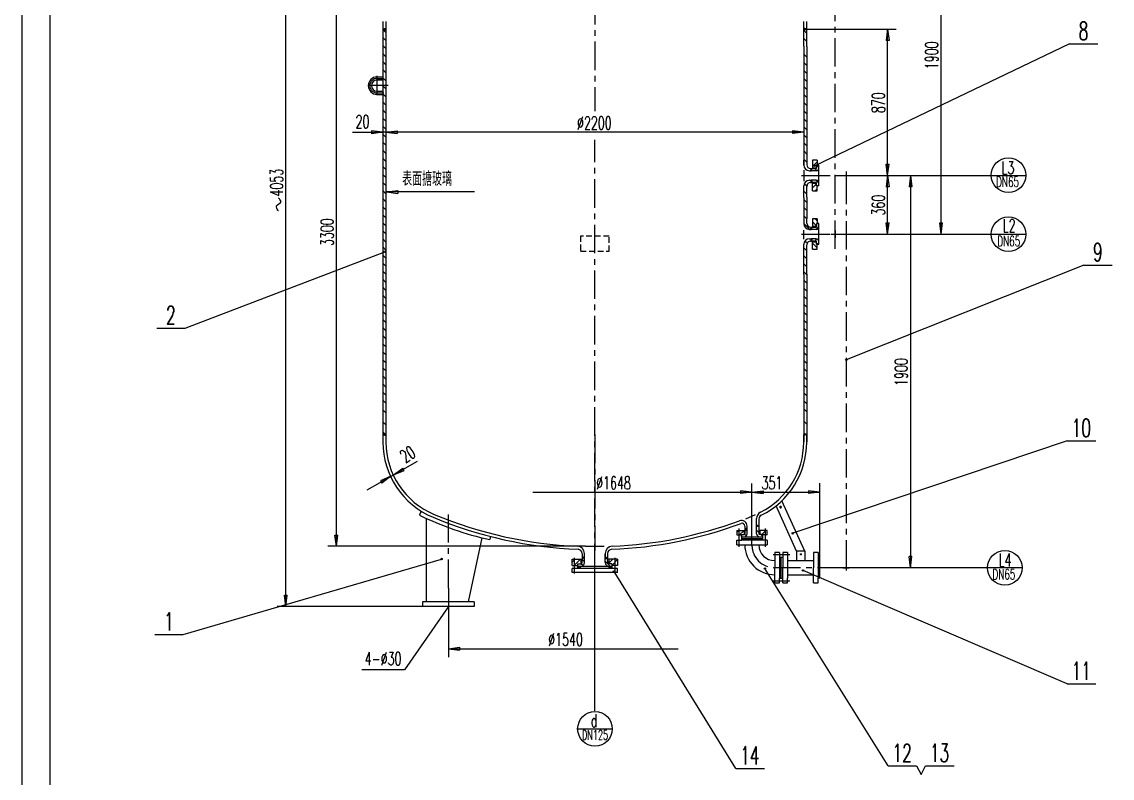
# Model space of a CAD drawing. Extents: x -5 to 589, y -219 to 622.
# Drawn here: x -4.8 to 378, y 161.9 to 427.3 of the extents above; entities that cross this region are included whole.
import ezdxf

# ---------------------------------------------------------------- set-up
doc = ezdxf.new("R2010")
doc.units = 0
doc.header["$LTSCALE"] = 8
doc.header["$MEASUREMENT"] = 0
doc.linetypes.add('CENTER', pattern=[2, 1.25, -0.25, 0.25, -0.25])
doc.linetypes.add('HIDDEN', pattern=[0.375, 0.25, -0.125])
doc.layers.get('0').update_dxf_attribs({"linetype": 'CONTINUOUS'})
for name, color, linetype in [('1', 1, 'CONTINUOUS'), ('2', 7, 'CENTER'), ('3', 7, 'HIDDEN'), ('4', 7, 'CONTINUOUS'), ('5', 7, 'CONTINUOUS')]:
    doc.layers.add(name, color=color, linetype=linetype)
doc.styles.add('HZFS', font='simplex.shx', dxfattribs={"width": 0.75, "bigfont": 'hzfs.shx'})
doc.styles.get("Standard").update_dxf_attribs({"font": 'txt.shx', "width": 0.68, "height": 50})
doc.dimstyles.get("Standard").update_dxf_attribs({"dimtxt": 0.18, "dimasz": 0.18, "dimexe": 0.18, "dimexo": 0.0625, "dimgap": 0.09, "dimtad": 0, "dimtih": 1, "dimtoh": 1, "dimdec": 4, "dimzin": 0, "dimdsep": 46, "dimtxsty": 'Standard', "dimcen": 0.09, "dimadec": 0, "dimazin": 0, "dimtfac": 1, "dimtdec": 4, "dimtofl": 0, "dimtmove": 0, "dimatfit": 3, "dimfxl": 0, "dimtolj": 1, "dimtzin": 0, "dimarcsym": 0})

# ---------------------------------------------------------------- blocks, each defined once
blk = doc.blocks.new('*D0')
at = {"layer": '4'}
for p, q in [((-498.917647, 288.756175), (-500.014854, 289.853383)), ((-498.917647, 284.513535), (-500.014854, 285.610742))]:
    blk.add_line(p, q, dxfattribs=at)
blk = doc.blocks.new('*D1')
at = {"layer": '4'}
blk.add_line((-498.917647, 281.028253), (-500.014854, 282.12546), dxfattribs=at)
blk = doc.blocks.new('*D2')
at = {"layer": '5'}
for p, q in [((-536.506092, 363.976904), (-536.616629, 364.083938)), ((-536.583877, 364.052224), (-536.612535, 364.079973)), ((-536.354615, 363.830229), (-536.506092, 363.976904)), ((-536.124892, 363.597828), (-536.354615, 363.830229)), ((-537.381636, 361.038092), (-537.296205, 361.433591)), ((-537.286483, 360.624329), (-537.381636, 361.038092)), ((-537.296205, 361.433591), (-536.97999, 361.775078)), ((-537.098597, 360.240298), (-537.286483, 360.624329)), ((-536.905826, 359.933993), (-537.098597, 360.240298)), ((-536.97999, 361.775078), (-536.533381, 362.07579)), ((-536.777922, 359.740172), (-536.905826, 359.933993)), ((-536.533381, 362.07579), (-536.094417, 362.361212)), ((-535.892408, 363.302991), (-536.124892, 363.597828)), ((-536.094417, 362.361212), (-535.801138, 362.656828)), ((-535.752659, 362.978423), (-535.892408, 363.302991)), ((-535.801138, 362.656828), (-535.752659, 362.978423)), ((-536.712241, 359.640642), (-536.777922, 359.740172)), ((-536.688043, 359.603974), (-536.712241, 359.640642)), ((-536.684586, 359.598735), (-536.688043, 359.603974))]:
    blk.add_line(p, q, dxfattribs=at)
blk = doc.blocks.new('*D3')
at = {"layer": '5'}
for p, q in [((-498.736235, 366.283159), (-494.767123, 366.779298)), ((-467.778263, 366.283159), (-498.736235, 366.283159)), ((-498.736235, 366.283159), (-494.767123, 365.787021)), ((-494.767123, 366.779298), (-494.767123, 365.787021))]:
    blk.add_line(p, q, dxfattribs=at)
blk = doc.blocks.new('*D4')
at = {"layer": '1'}
for p, q in [((-349.866524, 370.302038), (-349.789512, 370.379051)), ((-349.533415, 369.966359), (-349.863013, 370.295957)), ((-349.797506, 370.182495), (-349.60095, 370.379051)), ((-349.464396, 370.085902), (-349.757545, 370.379051)), ((-349.728487, 370.062952), (-349.412388, 370.379051)), ((-349.659469, 369.943408), (-349.392572, 370.210305)), ((-349.602433, 369.846815), (-349.605432, 369.849815)), ((-349.395378, 370.205445), (-349.568983, 370.379051)), ((-349.326359, 370.324989), (-349.380421, 370.379051))]:
    blk.add_line(p, q, dxfattribs=at)
blk = doc.blocks.new('*D5')
at = {"layer": '1'}
for p, q in [((-349.885327, 373.712384), (-349.901595, 373.728652)), ((-349.850291, 373.712384), (-349.498344, 374.064331)), ((-349.696766, 373.712384), (-349.832576, 373.848195)), ((-349.508204, 373.712384), (-349.763558, 373.967738)), ((-349.736319, 374.014918), (-349.567362, 374.183875)), ((-349.319642, 373.712384), (-349.69454, 374.087282)), ((-349.661729, 373.712384), (-349.429325, 373.944788)), ((-349.519266, 374.10057), (-349.625521, 374.206825)), ((-349.473167, 373.712384), (-349.360307, 373.825245))]:
    blk.add_line(p, q, dxfattribs=at)
blk = doc.blocks.new('*D6')
at = {"layer": '4'}
for p, q in [((-349.151642, 377.128782), (-348.901373, 377.379051)), ((-349.151642, 375.243164), (-347.551642, 376.843164)), ((-349.151642, 367.700691), (-347.7364, 369.115933)), ((-348.254331, 366.712384), (-347.551642, 367.415073))]:
    blk.add_line(p, q, dxfattribs=at)
blk = doc.blocks.new('*D7')
at = {"layer": '4'}
for p, q in [((-346.9364, 374.9897), (-347.659084, 375.712384)), ((-347.6022, 373.769882), (-348.346945, 374.514627)), ((-349.504907, 370.015735), (-349.067266, 369.578094)), ((-346.9364, 369.332846), (-347.982605, 370.379051))]:
    blk.add_line(p, q, dxfattribs=at)
blk = doc.blocks.new('*D8')
at = {"layer": '1'}
for p, q in [((-349.866524, 349.748453), (-349.789512, 349.825466)), ((-349.533415, 349.412774), (-349.863013, 349.742372)), ((-349.797506, 349.62891), (-349.60095, 349.825466)), ((-349.464396, 349.532317), (-349.757545, 349.825466)), ((-349.728487, 349.509367), (-349.412388, 349.825466)), ((-349.659469, 349.389823), (-349.392572, 349.65672)), ((-349.602433, 349.29323), (-349.605432, 349.29623)), ((-349.395378, 349.65186), (-349.568983, 349.825466)), ((-349.326359, 349.771404), (-349.380421, 349.825466))]:
    blk.add_line(p, q, dxfattribs=at)
blk = doc.blocks.new('*D9')
at = {"layer": '1'}
for p, q in [((-349.885327, 353.158799), (-349.901595, 353.175066)), ((-349.850291, 353.158799), (-349.498344, 353.510746)), ((-349.696766, 353.158799), (-349.832576, 353.29461)), ((-349.508204, 353.158799), (-349.763558, 353.414153)), ((-349.736319, 353.461333), (-349.567362, 353.63029)), ((-349.319642, 353.158799), (-349.69454, 353.533697)), ((-349.661729, 353.158799), (-349.429325, 353.391203)), ((-349.519266, 353.546985), (-349.625521, 353.65324)), ((-349.473167, 353.158799), (-349.360307, 353.27166))]:
    blk.add_line(p, q, dxfattribs=at)
blk = doc.blocks.new('*D10')
at = {"layer": '4'}
for p, q in [((-347.551642, 356.119335), (-348.257772, 356.825466)), ((-347.7364, 354.418475), (-349.151642, 355.833717)), ((-347.551642, 346.691245), (-349.151642, 348.291245)), ((-348.904814, 346.158799), (-349.151642, 346.405627))]:
    blk.add_line(p, q, dxfattribs=at)
blk = doc.blocks.new('*D11')
at = {"layer": '4'}
for p, q in [((-349.503648, 353.519933), (-348.798115, 354.225466)), ((-347.979164, 353.158799), (-346.9364, 354.201563)), ((-348.607928, 348.758799), (-347.599663, 349.767064)), ((-347.655643, 347.825466), (-346.9364, 348.544708))]:
    blk.add_line(p, q, dxfattribs=at)
blk = doc.blocks.new('*D12')
at = {"layer": '4'}
for p, q in [((-351.186835, 365.373398), (-351.197919, 365.384482)), ((-351.186835, 362.544971), (-352.25098, 363.609117)), ((-351.186835, 359.716544), (-352.25098, 360.780689)), ((-351.186835, 356.888117), (-352.25098, 357.952262))]:
    blk.add_line(p, q, dxfattribs=at)
blk = doc.blocks.new('*D13')
at = {"layer": '4'}
for p, q in [((-352.25098, 355.197621), (-350.212528, 353.159169)), ((-351.186835, 348.476621), (-351.800361, 349.090147)), ((-351.186835, 345.648194), (-352.25098, 346.712339)), ((-351.186835, 342.819767), (-352.25098, 343.883912)), ((-351.186835, 339.99134), (-352.25098, 341.055485)), ((-351.156724, 337.132802), (-352.25098, 338.227058)), ((-352.25098, 335.374269), (-351.186835, 334.285508))]:
    blk.add_line(p, q, dxfattribs=at)
blk = doc.blocks.new('*D14')
at = {"layer": '4'}
for p, q in [((-352.25098, 332.570204), (-351.186835, 331.506058)), ((-351.186835, 328.677631), (-352.25098, 329.741777)), ((-351.186835, 325.849204), (-352.25098, 326.913349)), ((-351.186835, 323.020777), (-352.25098, 324.084922)), ((-351.186835, 320.19235), (-352.25098, 321.256495)), ((-351.186835, 317.363923), (-352.25098, 318.428068)), ((-351.186835, 314.535495), (-352.25098, 315.599641)), ((-351.186835, 311.707068), (-352.25098, 312.771214)), ((-351.186835, 308.878641), (-352.25098, 309.942787)), ((-351.186835, 306.050214), (-352.25098, 307.11436)), ((-351.186835, 303.221787), (-352.25098, 304.285933)), ((-351.186835, 300.39336), (-352.25098, 301.457505)), ((-351.186835, 297.564933), (-352.25098, 298.629078)), ((-351.186835, 294.736506), (-352.25098, 295.800651)), ((-351.186835, 291.908078), (-352.25098, 292.972224)), ((-352.25098, 290.143797), (-351.186835, 289.079651))]:
    blk.add_line(p, q, dxfattribs=at)
blk = doc.blocks.new('*D15')
at = {"layer": '4'}
for p, q in [((-351.186835, 421.941941), (-352.25098, 423.006086)), ((-351.186835, 419.113513), (-352.25098, 420.177659)), ((-352.218197, 417.316449), (-352.25098, 417.349232))]:
    blk.add_line(p, q, dxfattribs=at)
blk = doc.blocks.new('*D16')
at = {"layer": '1'}
for p, q in [((-352.212047, 423.562067), (-352.088475, 423.685638)), ((-351.780987, 423.183475), (-352.212047, 423.614535)), ((-352.212047, 423.279224), (-351.878624, 423.612646)), ((-351.995557, 423.115202), (-352.212047, 423.331692)), ((-352.210127, 423.04693), (-352.212047, 423.048849)), ((-352.138804, 423.069624), (-351.668773, 423.539655)), ((-351.566416, 423.251747), (-351.953285, 423.638615)), ((-351.723968, 423.201617), (-351.458922, 423.466663)), ((-351.351846, 423.320019), (-351.519592, 423.487766)), ((-351.309132, 423.33361), (-351.249071, 423.393671))]:
    blk.add_line(p, q, dxfattribs=at)
blk = doc.blocks.new('*D17')
at = {"layer": '1'}
for p, q in [((-499.859495, 423.33361), (-499.919556, 423.393671)), ((-499.816781, 423.320019), (-499.649035, 423.487766)), ((-499.444659, 423.201617), (-499.709705, 423.466663)), ((-499.602211, 423.251747), (-499.215343, 423.638615)), ((-499.029823, 423.069624), (-499.499854, 423.539655)), ((-499.387641, 423.183475), (-498.956581, 423.614535)), ((-498.956581, 423.279224), (-499.290003, 423.612646)), ((-499.17307, 423.115202), (-498.956581, 423.331692)), ((-498.956581, 423.562067), (-499.080152, 423.685638)), ((-498.9585, 423.04693), (-498.956581, 423.048849))]:
    blk.add_line(p, q, dxfattribs=at)
blk = doc.blocks.new('*D18')
at = {"layer": '1'}
for p, q in [((-352.250981, 280.962229), (-351.818204, 281.395006)), ((-352.109454, 280.873171), (-352.250981, 281.014698)), ((-352.25098, 281.527915), (-352.232835, 281.54606)), ((-352.25098, 281.245073), (-352.02552, 281.470533)), ((-351.894273, 280.940833), (-352.25098, 281.297541)), ((-351.679092, 281.008495), (-352.207386, 281.536789)), ((-352.033227, 280.89714), (-351.610888, 281.319479)), ((-351.463912, 281.076157), (-351.762449, 281.374694)), ((-351.620654, 281.026871), (-351.403572, 281.243952)), ((-351.248731, 281.143819), (-351.317511, 281.212599)), ((-351.208081, 281.156601), (-351.196257, 281.168425))]:
    blk.add_line(p, q, dxfattribs=at)
blk = doc.blocks.new('*D19')
at = {"layer": '1'}
blk.add_line((-500.014854, 423.335495), (-500.014854, 281.146395), dxfattribs=at)
at = {"layer": '4'}
blk.add_line((-351.186835, 284.819302), (-352.25098, 285.883448), dxfattribs=at)
blk = doc.blocks.new('*D20')
at = {"layer": '1'}
for p, q in [((-499.960547, 281.136817), (-499.972371, 281.148641)), ((-499.919897, 281.124035), (-499.851116, 281.192815)), ((-499.547973, 281.007086), (-499.765055, 281.224168)), ((-499.704716, 281.056373), (-499.406179, 281.35491)), ((-499.1354, 280.877356), (-499.557739, 281.299695)), ((-499.489535, 280.988711), (-498.961241, 281.517005)), ((-498.917646, 280.942445), (-499.350424, 281.375222)), ((-499.274354, 280.921049), (-498.917647, 281.277756)), ((-498.917647, 281.225288), (-499.143108, 281.450749)), ((-499.059173, 280.853387), (-498.917646, 280.994914)), ((-498.917647, 281.508131), (-498.935792, 281.526276))]:
    blk.add_line(p, q, dxfattribs=at)
blk = doc.blocks.new('*D47')
at = {"layer": '1'}
for p, q in [((-429.859213, 237.914691), (-429.902697, 237.871207)), ((-429.840525, 237.925481), (-429.627181, 237.712138)), ((-429.413071, 238.172271), (-429.783154, 237.802188)), ((-429.720981, 237.994499), (-429.251947, 237.525465)), ((-429.25098, 238.1458), (-429.66361, 237.73317)), ((-429.601438, 238.063518), (-429.251947, 237.714027)), ((-429.25098, 237.957238), (-429.544067, 237.664151)), ((-429.481894, 238.132536), (-429.25098, 237.901622)), ((-429.251947, 237.76771), (-429.424524, 237.595133)), ((-429.362351, 238.201554), (-429.25098, 238.090184)), ((-429.251947, 237.579148), (-429.30498, 237.526115))]:
    blk.add_line(p, q, dxfattribs=at)
blk = doc.blocks.new('*D48')
at = {"layer": '1'}
for p, q in [((-421.590111, 238.075635), (-421.918614, 237.747133)), ((-421.470568, 238.006617), (-421.918614, 237.558571)), ((-421.918614, 237.734604), (-421.767025, 237.583015)), ((-421.918614, 237.546042), (-421.886569, 237.513997)), ((-421.829198, 238.213672), (-421.917647, 238.125223)), ((-421.709654, 238.144654), (-421.917647, 237.936661)), ((-421.917647, 238.110761), (-421.527938, 237.721052)), ((-421.917647, 237.922199), (-421.647482, 237.652034)), ((-421.835819, 238.217495), (-421.408395, 237.790071)), ((-421.351024, 237.937598), (-421.621708, 237.666914)), ((-421.389677, 237.959914), (-421.288852, 237.859089))]:
    blk.add_line(p, q, dxfattribs=at)
blk = doc.blocks.new('*D49')
at = {"layer": '4'}
for p, q in [((-433.584314, 236.360337), (-432.512273, 237.432378)), ((-432.893322, 235.165711), (-430.626655, 237.432378)), ((-420.717647, 236.027678), (-419.312947, 237.432378)), ((-419.651947, 235.20776), (-417.584314, 237.275393)), ((-417.808377, 235.165711), (-417.584314, 235.389775))]:
    blk.add_line(p, q, dxfattribs=at)
blk = doc.blocks.new('*D50')
at = {"layer": '4'}
for p, q in [((-421.110978, 237.777783), (-421.213591, 237.880396)), ((-431.412918, 234.880396), (-431.518614, 234.986092)), ((-429.790254, 235.14335), (-430.460633, 235.813729)), ((-429.251947, 236.490661), (-430.09279, 237.331505)), ((-420.099209, 234.880396), (-421.918614, 236.6998))]:
    blk.add_line(p, q, dxfattribs=at)
blk = doc.blocks.new('*D51')
at = {"layer": '4'}
for p, q in [((-431.518614, 234.654801), (-431.293019, 234.880396)), ((-430.990041, 234.080396), (-431.518614, 234.608968)), ((-431.338772, 234.080396), (-430.617417, 234.80175)), ((-430.617417, 234.462019), (-431.035794, 234.880396)), ((-420.55121, 234.308497), (-419.97931, 234.880396)), ((-420.43058, 234.080396), (-420.55121, 234.201026)), ((-419.676333, 234.080396), (-420.476333, 234.880396)), ((-420.025063, 234.080396), (-419.651947, 234.453512)), ((-419.651947, 234.810257), (-419.722086, 234.880396))]:
    blk.add_line(p, q, dxfattribs=at)
blk = doc.blocks.new('*D52')
at = {"layer": '1'}
for p, q in [((-372.646549, 247.963621), (-372.64355, 247.966621)), ((-372.549956, 248.020657), (-372.283059, 247.75376)), ((-372.527006, 247.894603), (-372.197408, 248.224201)), ((-372.430413, 248.089675), (-372.114314, 247.773576)), ((-372.407462, 247.825584), (-372.114314, 248.118733)), ((-372.310869, 248.158694), (-372.114314, 247.962138)), ((-372.287919, 247.756566), (-372.114314, 247.930171)), ((-372.191326, 248.227712), (-372.114314, 248.1507)), ((-372.168376, 247.687547), (-372.114314, 247.741609))]:
    blk.add_line(p, q, dxfattribs=at)
blk = doc.blocks.new('*D53')
at = {"layer": '4'}
for p, q in [((-374.105176, 245.297588), (-374.114314, 245.306726)), ((-372.46179, 245.53982), (-373.18098, 246.259011)), ((-372.114314, 247.077962), (-372.914468, 247.878116)), ((-367.978747, 246.713632), (-368.78098, 247.515865)), ((-366.78098, 245.515865), (-367.362703, 246.097588))]:
    blk.add_line(p, q, dxfattribs=at)
blk = doc.blocks.new('*D54')
at = {"layer": '4'}
for p, q in [((-375.78098, 246.75748), (-375.02563, 247.51283)), ((-374.740011, 245.91283), (-373.18098, 247.471862)), ((-367.714314, 247.281674), (-367.483157, 247.51283)), ((-367.012781, 246.097588), (-365.597539, 247.51283)), ((-365.311921, 245.91283), (-365.114314, 246.110438))]:
    blk.add_line(p, q, dxfattribs=at)
blk = doc.blocks.new('*D55')
at = {"layer": '1'}
for p, q in [((-368.78098, 249.44657), (-368.764713, 249.462837)), ((-368.78098, 249.411533), (-368.429033, 249.059586)), ((-368.78098, 249.258008), (-368.645169, 249.393819)), ((-368.78098, 249.069446), (-368.525626, 249.3248)), ((-368.78098, 248.880884), (-368.406083, 249.255782)), ((-368.78098, 249.222971), (-368.548576, 248.990567)), ((-368.78098, 249.03441), (-368.66812, 248.921549)), ((-368.478447, 249.297561), (-368.30949, 249.128604)), ((-368.392795, 249.080508), (-368.286539, 249.186764))]:
    blk.add_line(p, q, dxfattribs=at)
blk = doc.blocks.new('*D56')
at = {"layer": '5'}
for p, q in [((-447.382331, 260.922668), (-370.447647, 260.922668)), ((-370.447647, 260.922668), (-374.416759, 261.418807)), ((-374.416759, 261.418807), (-374.416759, 260.426529)), ((-370.447647, 260.922668), (-374.416759, 260.426529)), ((-370.447647, 252.332169), (-370.447647, 263.922668))]:
    blk.add_line(p, q, dxfattribs=at)
blk = doc.blocks.new('*D57')
at = {"layer": '5'}
for p, q in [((-477.022016, 227.268095), (-477.022016, 202.982592)), ((-477.022016, 205.982592), (-473.052905, 206.478731)), ((-477.022016, 205.982592), (-396.333053, 205.982592)), ((-477.022016, 205.982592), (-473.052905, 205.486453)), ((-473.052905, 206.478731), (-473.052905, 205.486453))]:
    blk.add_line(p, q, dxfattribs=at)
blk = doc.blocks.new('*D62')
at = {"layer": '1'}
for p, q in [((-436.665603, -42.426278), (-437.350396, -42.320918)), ((-435.897103, -42.788406), (-436.665603, -42.426278)), ((-435.176035, -43.379715), (-435.897103, -42.788406)), ((-434.524309, -44.182237), (-435.176035, -43.379715)), ((-433.961727, -45.17159), (-434.524309, -44.182237)), ((-433.505384, -46.317711), (-433.961727, -45.17159)), ((-433.169144, -47.585776), (-433.505384, -46.317711)), ((-432.963225, -48.937257), (-433.169144, -47.585776)), ((-432.893883, -50.331088), (-432.963225, -48.937257)), ((-433.505384, -54.344465), (-433.169144, -53.0764)), ((-433.169144, -53.0764), (-432.963225, -51.724919)), ((-432.963225, -51.724919), (-432.893883, -50.331088)), ((-435.897103, -57.87377), (-435.176035, -57.282461)), ((-435.176035, -57.282461), (-434.524309, -56.479939)), ((-434.524309, -56.479939), (-433.961727, -55.490586)), ((-433.961727, -55.490586), (-433.505384, -54.344465)), ((-438.250769, -58.235898), (-437.458186, -58.357843)), ((-437.458186, -58.357843), (-436.665603, -58.235898)), ((-436.665603, -58.235898), (-435.897103, -57.87377))]:
    blk.add_line(p, q, dxfattribs=at)
blk = doc.blocks.new('*D63')
at = {"layer": '5'}
for p, q in [((-430.25098, 492.311534), (-519.325222, 492.311534)), ((-516.325222, 492.311534), (-516.821361, 488.342423)), ((-516.325222, 241.911784), (-516.325222, 492.311534)), ((-516.325222, 492.311534), (-515.829083, 488.342423)), ((-515.829083, 488.342423), (-516.821361, 488.342423)), ((-516.325222, 468.633692), (-516.821361, 472.602803)), ((-516.821361, 472.602803), (-515.829083, 472.602803)), ((-516.325222, 468.633692), (-515.829083, 472.602803)), ((-452.25098, 468.633692), (-519.325222, 468.633692)), ((-452.25098, 467.633692), (-519.325222, 467.633692)), ((-516.575222, 468.066705), (-516.825222, 467.633692)), ((-516.825222, 467.633692), (-516.575222, 467.200679)), ((-516.075222, 468.066705), (-516.575222, 468.066705)), ((-516.575222, 467.200679), (-516.075222, 467.200679)), ((-515.825222, 467.633692), (-516.075222, 468.066705)), ((-516.075222, 467.200679), (-515.825222, 467.633692)), ((-425.584314, 462.712384), (-519.325222, 462.712384)), ((-516.325222, 462.712384), (-516.821361, 458.743272)), ((-516.325222, 462.712384), (-515.829083, 458.743272)), ((-515.829083, 458.743272), (-516.821361, 458.743272)), ((-516.325222, 241.911784), (-516.821361, 245.880895)), ((-516.821361, 245.880895), (-515.829083, 245.880895)), ((-516.325222, 241.911784), (-515.829083, 245.880895)), ((-428.908263, 241.911784), (-519.325222, 241.911784))]:
    blk.add_line(p, q, dxfattribs=at)
blk = doc.blocks.new('*D64')
at = {"layer": '5'}
for p, q in [((-439.772188, 497.10862), (-537.070669, 497.10862)), ((-534.070669, 497.10862), (-534.566808, 493.139508)), ((-534.070669, 220.806861), (-534.070669, 497.10862)), ((-534.070669, 497.10862), (-533.57453, 493.139508)), ((-534.566808, 493.139508), (-533.57453, 493.139508)), ((-534.070669, 220.806861), (-534.566808, 224.775973)), ((-534.566808, 224.775973), (-533.57453, 224.775973)), ((-534.070669, 220.806861), (-533.57453, 224.775973)), ((-486.066746, 220.806861), (-537.070669, 220.806861))]:
    blk.add_line(p, q, dxfattribs=at)
at = {"layer": '5', "width": 0.63}
blk.add_text('4053', height=4.5, rotation=90, dxfattribs=at).set_placement((-535.070669, 364.691837))
blk = doc.blocks.new('*D65')
at = {"layer": '5'}
for p, q in [((-510.654622, 387.226744), (-500.049262, 387.226744)), ((-500.049262, 387.226744), (-504.018374, 387.722883)), ((-504.018374, 387.722883), (-504.018374, 386.730605)), ((-500.049262, 387.226744), (-504.018374, 386.730605))]:
    blk.add_line(p, q, dxfattribs=at)
blk = doc.blocks.new('*D66')
at = {"layer": '5'}
for p, q in [((-351.13137, 423.375247), (-319.785889, 423.375247)), ((-322.785889, 423.375247), (-323.282028, 419.406135)), ((-322.785889, 351.492132), (-322.785889, 423.375247)), ((-322.785889, 423.375247), (-322.28975, 419.406135)), ((-322.28975, 419.406135), (-323.282028, 419.406135)), ((-322.785889, 372.045717), (-323.282028, 376.014829)), ((-323.282028, 376.014829), (-322.28975, 376.014829)), ((-322.785889, 372.045717), (-322.28975, 376.014829)), ((-337.371131, 372.045717), (-274.293264, 372.045717)), ((-322.785889, 372.045717), (-323.282028, 368.076606)), ((-322.785889, 372.045717), (-322.28975, 368.076606)), ((-322.28975, 368.076606), (-323.282028, 368.076606)), ((-322.785889, 351.492132), (-323.282028, 355.461244)), ((-323.282028, 355.461244), (-322.28975, 355.461244)), ((-322.785889, 351.492132), (-322.28975, 355.461244)), ((-342.653501, 351.492132), (-286.460367, 351.492132))]:
    blk.add_line(p, q, dxfattribs=at)
blk = doc.blocks.new('*D67')
at = {"layer": '5'}
for p, q in [((-314.788072, 372.045717), (-315.284211, 368.076606)), ((-314.788072, 372.045717), (-314.788072, 234.375055)), ((-314.788072, 372.045717), (-314.291933, 368.076606)), ((-314.291933, 368.076606), (-315.284211, 368.076606)), ((-314.788072, 234.375055), (-315.284211, 238.344167)), ((-314.291933, 238.344167), (-315.284211, 238.344167)), ((-314.788072, 234.375055), (-314.291933, 238.344167))]:
    blk.add_line(p, q, dxfattribs=at)
blk = doc.blocks.new('*D68')
at = {"layer": '5'}
for p, q in [((-303.968661, 469.638917), (-304.4648, 465.669806)), ((-303.968661, 351.492132), (-303.968661, 469.638917)), ((-303.968661, 469.638917), (-303.472522, 465.669806)), ((-304.4648, 465.669806), (-303.472522, 465.669806)), ((-303.968661, 351.492132), (-304.4648, 355.461244)), ((-304.4648, 355.461244), (-303.472522, 355.461244)), ((-303.968661, 351.492132), (-303.472522, 355.461244))]:
    blk.add_line(p, q, dxfattribs=at)
blk = doc.blocks.new('*D69')
at = {"layer": '5'}
for p, q in [((-496.229629, 267.005946), (-487.86184, 271.75235)), ((-496.229629, 267.005946), (-493.022023, 269.395771)), ((-496.229629, 267.005946), (-492.532454, 268.532674)), ((-492.532454, 268.532674), (-493.022023, 269.395771))]:
    blk.add_line(p, q, dxfattribs=at)
blk = doc.blocks.new('*D70')
at = {"layer": '5'}
for p, q in [((-370.447647, 260.922668), (-366.478536, 261.418807)), ((-370.447647, 260.922668), (-346.59616, 260.922668)), ((-370.447647, 260.922668), (-366.478536, 260.426529)), ((-366.478536, 261.418807), (-366.478536, 260.426529)), ((-346.59616, 260.922668), (-350.565271, 261.418807)), ((-350.565271, 261.418807), (-350.565271, 260.426529)), ((-346.59616, 260.922668), (-350.565271, 260.426529))]:
    blk.add_line(p, q, dxfattribs=at)
blk = doc.blocks.new('*D71')
at = {"layer": '5'}
for p, q in [((-505.522503, 261.729981), (-496.368727, 266.922215)), ((-497.154714, 266.476385), (-500.851889, 264.949658)), ((-500.851889, 264.949658), (-500.36232, 264.08656)), ((-497.154714, 266.476385), (-500.36232, 264.08656))]:
    blk.add_line(p, q, dxfattribs=at)
blk = doc.blocks.new('*D72')
at = {"layer": '5'}
for p, q in [((-352.25098, 387.234602), (-500.014854, 387.234602)), ((-498.917647, 387.234602), (-494.948536, 387.73074)), ((-498.917647, 387.234602), (-494.948536, 386.738463)), ((-494.948536, 387.73074), (-494.948536, 386.738463)), ((-352.25098, 387.234602), (-356.220092, 387.73074)), ((-356.220092, 387.73074), (-356.220092, 386.738463)), ((-352.25098, 387.234602), (-356.220092, 386.738463))]:
    blk.add_line(p, q, dxfattribs=at)

msp = doc.modelspace()

# ---------------------------------------------------------------- linework, layer by layer
msp.add_line((-4.82241, 622.17277), (-4.82241, -218.82723))
at = {"layer": '1'}
for p, q in [((5.17759, -208.82723), (5.17759, 597.17277)), ((121.96339, 427.38707), (121.96339, 424.72041)), ((121.97517, 424.7166), (123.03005, 425.08352)), ((123.03005, 427.38707), (123.03005, 424.72041)), ((269.69672, 424.72041), (269.69672, 427.38707)), ((270.7516, 424.7166), (269.69672, 425.08352)), ((270.76339, 424.72041), (270.76339, 427.38707)), ((121.91044, 424.7166), (122.97711, 424.7166)), ((121.94938, 424.7166), (123.01604, 424.7166)), ((121.95735, 424.7166), (123.03005, 424.37529)), ((123.03005, 424.67685), (123.03005, 282.48775)), ((269.69672, 418.74461), (269.69672, 424.72041)), ((270.76943, 424.7166), (269.69672, 424.37529)), ((270.7774, 424.7166), (269.71073, 424.7166)), ((270.81633, 424.7166), (269.74966, 424.7166)), ((270.76086, 418.61128), (270.76086, 424.72041)), ((269.69672, 418.74461), (269.69672, 377.05374)), ((270.76086, 418.61128), (270.76086, 377.18707)), ((119.90259, 407.99764), (121.93285, 407.99764)), ((119.90259, 406.93098), (121.93285, 406.93098)), ((119.90259, 402.93098), (121.93285, 402.93098)), ((119.90259, 401.86431), (121.93285, 401.86431)), ((269.69672, 377.05374), (269.69672, 378.72041)), ((269.70914, 375.2513), (269.70914, 371.45761)), ((272.03671, 375.05374), (272.34463, 375.58707)), ((272.0942, 375.85374), (272.34463, 375.85374)), ((272.34463, 375.85374), (274.04603, 375.85678)), ((272.65255, 375.05374), (272.34463, 375.58707)), ((272.34534, 375.5645), (272.34534, 375.8776)), ((274.39606, 378.72041), (272.79606, 378.72041)), ((272.79606, 378.72041), (272.79606, 375.85454)), ((272.79606, 376.12041), (274.2113, 376.12041)), ((275.0113, 377.05374), (274.2113, 377.05374)), ((274.2113, 377.05374), (274.2113, 376.05374)), ((274.39606, 378.72041), (274.39606, 377.05374)), ((275.0113, 369.72041), (275.0113, 377.05374)), ((271.69672, 375.05374), (272.34463, 375.05374)), ((271.69672, 371.72041), (272.34463, 371.72041)), ((272.03671, 371.72041), (272.34463, 371.18707)), ((274.0113, 375.05374), (272.34463, 375.05374)), ((272.65255, 371.72041), (272.34463, 371.18707)), ((274.0113, 371.72041), (272.34463, 371.72041)), ((282.98925, 373.37217), (286.04179, 373.37217)), ((284.57657, 374.83739), (284.57657, 372.02906)), ((269.69672, 365.62335), (269.69672, 369.72041)), ((270.76086, 365.75669), (270.76086, 369.58707)), ((272.0942, 370.92041), (272.34463, 370.92041)), ((274.04603, 370.91737), (272.34463, 370.92041)), ((272.34534, 371.16756), (272.34534, 370.89654)), ((272.79606, 368.05374), (272.79606, 370.9196)), ((272.79606, 370.65374), (274.2113, 370.65374)), ((272.79606, 368.05374), (274.39606, 368.05374)), ((274.2113, 369.72041), (274.2113, 370.72041)), ((275.0113, 369.72041), (274.2113, 369.72041)), ((274.39606, 368.05374), (274.39606, 369.72041)), ((269.69672, 365.62335), (269.69672, 358.29002)), ((270.76086, 365.75669), (270.76086, 358.30326)), ((269.69672, 358.29002), (269.69672, 356.50015)), ((270.76086, 356.63349), (270.76086, 358.30326)), ((274.39606, 358.16682), (272.79606, 358.16682)), ((272.79606, 358.16682), (272.79606, 355.30096)), ((275.0113, 356.50015), (274.2113, 356.50015)), ((274.2113, 356.50015), (274.2113, 355.50015)), ((274.39606, 358.16682), (274.39606, 356.50015)), ((275.0113, 349.16682), (275.0113, 356.50015)), ((269.75025, 351.0318), (269.75025, 354.22325)), ((271.69672, 354.50015), (272.34463, 354.50015)), ((272.03671, 354.50015), (272.34463, 355.03349)), ((272.0942, 355.30015), (272.34463, 355.30015)), ((272.34463, 355.30015), (274.04603, 355.30319)), ((272.65255, 354.50015), (272.34463, 355.03349)), ((274.0113, 354.50015), (272.34463, 354.50015)), ((272.37873, 355.02433), (272.37873, 355.33087)), ((272.79606, 355.56682), (274.2113, 355.56682)), ((279.28315, 352.84404), (282.16919, 352.84404)), ((280.71384, 354.10206), (280.71384, 351.46269)), ((269.69672, 338.62258), (269.69672, 349.16682)), ((270.76086, 338.75592), (270.76086, 349.03349)), ((271.69672, 351.16682), (272.34463, 351.16682)), ((272.03671, 351.16682), (272.34463, 350.63349)), ((272.0942, 350.36682), (272.34463, 350.36682)), ((272.65255, 351.16682), (272.34463, 350.63349)), ((274.0113, 351.16682), (272.34463, 351.16682)), ((274.04603, 350.36378), (272.34463, 350.36682)), ((272.79606, 347.50015), (272.79606, 350.36601)), ((272.79606, 350.10015), (274.2113, 350.10015)), ((274.2113, 349.16682), (274.2113, 350.16682)), ((275.0113, 349.16682), (274.2113, 349.16682)), ((274.39606, 347.50015), (274.39606, 349.16682)), ((272.79606, 347.50015), (274.39606, 347.50015)), ((269.69672, 338.62258), (269.69672, 331.28925)), ((270.76086, 338.75592), (270.76086, 331.15592)), ((269.69672, 331.28925), (269.69672, 279.96161)), ((270.76086, 331.15592), (270.76086, 279.96161)), ((121.93285, 282.48564), (123.03005, 282.48564)), ((121.96339, 282.48564), (123.03005, 282.87424)), ((121.96339, 282.48775), (121.96339, 279.82108)), ((121.96339, 282.48564), (123.03005, 282.15024)), ((123.03005, 282.48775), (123.03005, 279.82108)), ((270.76339, 282.50543), (269.69672, 282.89403)), ((270.79393, 282.50543), (269.69672, 282.50543)), ((270.76339, 282.50543), (269.69672, 282.17002)), ((269.69672, 279.82108), (269.69672, 282.48775)), ((269.69672, 279.96161), (269.69672, 282.48775)), ((270.76339, 279.82108), (270.76339, 282.48775)), ((270.76339, 279.96161), (270.76339, 282.48775)), ((267.14923, 241.56721), (259.97655, 257.46193)), ((261.01822, 257.05723), (262.05922, 257.05723)), ((261.5289, 257.45006), (261.5289, 256.58584)), ((270.0382, 241.56721), (262.04632, 259.27728)), ((135.32052, 255.45912), (134.78483, 254.20498)), ((137.27773, 223.81488), (137.27773, 253.02195)), ((249.37689, 252.92811), (252.81849, 254.40308)), ((253.16672, 247.63894), (253.16672, 253.01513)), ((253.96042, 252.83547), (253.96976, 247.60414)), ((246.16672, 248.85418), (246.16672, 247.25418)), ((246.16672, 248.85418), (249.03258, 248.85418)), ((248.76672, 248.85418), (248.76672, 247.43894)), ((249.0349, 250.15558), (249.03035, 247.60418)), ((249.32213, 249.29967), (249.03338, 249.29967)), ((249.03339, 250.35132), (249.03339, 249.30561)), ((249.83339, 249.61353), (249.30005, 249.30561)), ((249.83339, 248.99769), (249.30005, 249.30561)), ((249.83339, 247.63894), (249.83339, 250.34845)), ((253.16672, 250.81358), (253.70005, 250.50566)), ((253.16672, 250.19774), (253.70005, 250.50566)), ((253.71588, 250.48037), (253.96672, 250.48037)), ((256.83339, 248.85418), (253.96753, 248.85418)), ((254.23339, 248.85418), (254.23339, 247.43894)), ((256.83339, 247.25418), (256.83339, 248.85418)), ((152.03656, 223.81488), (156.84218, 246.23264)), ((159.7321, 246.81987), (159.44668, 245.63555)), ((246.16672, 247.25418), (247.83339, 247.25418)), ((246.16672, 243.75703), (246.16672, 245.35703)), ((246.16672, 245.35703), (247.83339, 245.35703)), ((247.83339, 247.43894), (248.83339, 247.43894)), ((247.83339, 247.43894), (247.83339, 245.35703)), ((247.83339, 246.63894), (255.16672, 246.63894)), ((247.83339, 245.97228), (255.16672, 245.97228)), ((256.83339, 245.35703), (247.83339, 245.35703)), ((255.16672, 247.43894), (254.16672, 247.43894)), ((255.16672, 247.43894), (255.16672, 245.35703)), ((256.83339, 247.25418), (255.16672, 247.25418)), ((256.83339, 245.35703), (256.83339, 243.75703)), ((193.03944, 243.25314), (199.6082, 243.25314)), ((246.16672, 243.75703), (253.96753, 243.75703)), ((253.96753, 243.75703), (256.83339, 243.75703)), ((267.14923, 241.56721), (267.14923, 238.23388)), ((270.0382, 241.56721), (267.14923, 241.56721)), ((270.0382, 241.56721), (270.0382, 238.23388)), ((188.36339, 236.50707), (188.36339, 238.77373)), ((188.36339, 238.77373), (191.86242, 238.77373)), ((191.49672, 238.77373), (191.49672, 237.15508)), ((191.89575, 239.22175), (191.75837, 237.37544)), ((191.89672, 240.70708), (191.89672, 239.22175)), ((192.02909, 239.22175), (192.69672, 239.60721)), ((192.69575, 238.83685), (192.02909, 239.22175)), ((192.69575, 237.55508), (192.69575, 240.61553)), ((192.69672, 239.89484), (192.69672, 240.78194)), ((200.02909, 237.55508), (200.02909, 240.61544)), ((200.02909, 238.83685), (200.69575, 239.22175)), ((200.03005, 240.78194), (200.03005, 239.22175)), ((200.69575, 239.22175), (200.03005, 239.60609)), ((200.96647, 237.37544), (200.82909, 239.22175)), ((200.83005, 240.70708), (200.83005, 239.22175)), ((204.36339, 238.77373), (200.86242, 238.77373)), ((201.23005, 238.77373), (201.23005, 237.15508)), ((204.36339, 238.77373), (204.36339, 236.50707)), ((261.15461, 241.09041), (259.55461, 241.09041)), ((259.55461, 241.09041), (259.55461, 235.75703)), ((261.15461, 241.09041), (261.15461, 232.09041)), ((261.15461, 239.42374), (262.40113, 239.42374)), ((261.76986, 232.09041), (261.76986, 239.42374)), ((264.00113, 241.10438), (262.40113, 241.10438)), ((262.40113, 241.10438), (262.40113, 235.77101)), ((264.00113, 241.10438), (264.00113, 232.10438)), ((264.00113, 238.23388), (273.1363, 238.23388)), ((268.34904, 240.45958), (269.03649, 240.45958)), ((268.68295, 240.7542), (268.68295, 240.14532)), ((274.7363, 241.09041), (273.1363, 241.09041)), ((273.1363, 241.09041), (273.1363, 235.75703)), ((274.7363, 241.09041), (274.7363, 232.09041)), ((275.35154, 239.42374), (274.7363, 239.42374)), ((275.35154, 232.09041), (275.35154, 239.42374)), ((188.36339, 236.50707), (190.42909, 236.50707)), ((204.36339, 235.42175), (188.36339, 235.42175)), ((188.36339, 234.08842), (188.36339, 235.42175)), ((204.36339, 234.08842), (188.36339, 234.08842)), ((190.42909, 237.15508), (191.49575, 237.15508)), ((190.42909, 235.42175), (190.42909, 237.15508)), ((202.29575, 236.22175), (190.42909, 236.22175)), ((191.33028, 235.42175), (191.33028, 236.22175)), ((202.29575, 237.15508), (201.22909, 237.15508)), ((201.39649, 235.42175), (201.39649, 236.22175)), ((202.29575, 237.15508), (202.29575, 235.42175)), ((204.36339, 236.50707), (202.29575, 236.50707)), ((204.36339, 234.08842), (204.36339, 235.42175)), ((259.55461, 230.42374), (259.55461, 235.75703)), ((262.40113, 230.43771), (262.40113, 235.77101)), ((273.1363, 230.42374), (273.1363, 235.75703)), ((283.44678, 235.75703), (285.70706, 235.75703)), ((284.54665, 236.85195), (284.54665, 234.7375)), ((259.55461, 230.42374), (261.15461, 230.42374)), ((261.15461, 230.42374), (261.15461, 232.09041)), ((261.15461, 232.09041), (262.40113, 232.09041)), ((262.40113, 230.43771), (264.00113, 230.43771)), ((264.00113, 233.2806), (273.1363, 233.2806)), ((264.00113, 230.43771), (264.00113, 232.10438)), ((273.1363, 230.42374), (274.7363, 230.42374)), ((274.7363, 230.42374), (274.7363, 232.09041)), ((275.35154, 232.09041), (274.7363, 232.09041)), ((135.88095, 223.81488), (135.88095, 222.14822)), ((153.97041, 223.81488), (135.88095, 223.81488)), ((153.97041, 222.14822), (135.88095, 222.14822)), ((153.97041, 223.81488), (153.97041, 222.14822))]:
    msp.add_line(p, q, dxfattribs=at)
for centre, radius, start, end in [((119.90259, 404.93098), 3.06667, 90, 270), ((119.90259, 404.93098), 2, 90, 270), ((271.69672, 377.05374), 2, 180, 270), ((272.0942, 377.18707), 1.33333, 180, 270), ((274.0113, 376.05374), 1, 270, 0), ((274.0113, 376.05374), 0.2, 280, 0), ((271.69672, 369.72041), 2, 90, 180), ((274.0113, 370.72041), 1, 0, 90), ((272.0942, 369.58707), 1.33333, 90, 180), ((274.0113, 370.72041), 0.2, 0, 80), ((271.69672, 356.50015), 2, 180, 270), ((272.0942, 356.63349), 1.33333, 180, 270), ((274.0113, 355.50015), 1, 270, 0), ((274.0113, 355.50015), 0.2, 280, 0), ((271.69672, 349.16682), 2, 90, 180), ((272.0942, 349.03349), 1.33333, 90, 180), ((274.0113, 350.16682), 1, 0, 90), ((274.0113, 350.16682), 0.2, 0, 80), ((150.53005, 279.82108), 28.56667, 180, 247.380135), ((150.53005, 279.82108), 27.5, 180, 247.380135), ((242.19672, 279.82108), 27.5, 296.679544, 0), ((242.19672, 279.82108), 28.56667, 296.176821, 0), ((182.21615, 350.93523), 107.73333, 243.879148, 257.798507), ((196.36339, 389.82108), 147.73333, 247.380135, 267.708582), ((196.36339, 389.82108), 146.66666, 247.380135, 267.630672), ((255.66672, 253.01513), 2.5, 116.679544, 180), ((255.46041, 252.83815), 1.5, 116.176821, 180.102322), ((196.36339, 389.82108), 147.73333, 272.291418, 290.328386), ((196.36339, 389.82108), 146.66666, 272.369328, 290.255723), ((247.83339, 250.34845), 2, 0, 110.255723), ((248.03339, 250.35132), 1, 0, 110.328386), ((248.83339, 247.63894), 1, 270, 0), ((248.83339, 247.63894), 0.2, 270, 350), ((254.16672, 247.63894), 1, 180, 270), ((254.16672, 247.63894), 0.2, 190, 270), ((190.19672, 240.78194), 2.5, 0, 87.630672), ((190.39672, 240.70708), 1.5, 0, 87.708582), ((202.53005, 240.78194), 2.5, 92.369328, 180), ((202.33005, 240.70708), 1.5, 92.291418, 180), ((259.50005, 243.75703), 10.47658, 180, 270.503761), ((259.50005, 243.75703), 5.52342, 180, 270), ((191.36242, 237.55508), 1.33333, 270, 0), ((191.49575, 237.42175), 0.26667, 270, 350), ((201.36242, 237.55508), 1.33333, 180, 270), ((201.22909, 237.42175), 0.26667, 190, 270)]:
    msp.add_arc(centre, radius, start, end, dxfattribs=at)
at = {"layer": '2'}
for p, q in [((280.70631, 347.60872), (280.70631, 470.98027)), ((196.36339, 452.37049), (196.36339, 395.98088)), ((119.90259, 401.53098), (119.90259, 408.33098)), ((119.90259, 407.46431), (122.23592, 407.46431)), ((116.94943, 405.06889), (123.76675, 405.06889)), ((119.90259, 402.39764), (122.23592, 402.39764)), ((196.36339, 234.08842), (196.36339, 385.86026)), ((268.96002, 373.38707), (284.57657, 373.38707)), ((284.57657, 373.37217), (284.57657, 235.75703)), ((268.96002, 352.83349), (279.2942, 352.83349)), ((196.36339, 282.48775), (196.36339, 241.75442)), ((144.92568, 228.60945), (144.92568, 254.37054)), ((251.50005, 243.75703), (251.50005, 253.67352)), ((246.89338, 249.52678), (246.89338, 243.0198)), ((256.10673, 249.52678), (256.10673, 243.0198)), ((189.19606, 233.66457), (189.19606, 239.25031)), ((203.53071, 233.66457), (203.53071, 239.25031)), ((258.91715, 240.33213), (264.78758, 240.33213)), ((284.57657, 235.75703), (259.55461, 235.75703)), ((258.91715, 231.18193), (264.78758, 231.18193))]:
    msp.add_line(p, q, dxfattribs=at)
for centre, radius, start in [((119.90259, 404.93098), 2.53333, 90), ((259.50005, 243.75703), 8, 180)]:
    msp.add_arc(centre, radius, start, 270, dxfattribs=at)
at = {"layer": '3'}
for p, q in [((201.36339, 352.12804), (191.36339, 352.12804)), ((191.36339, 352.12804), (191.36339, 346.7947)), ((201.36339, 346.7947), (201.36339, 352.12804)), ((191.36339, 346.7947), (201.36339, 346.7947))]:
    msp.add_line(p, q, dxfattribs=at)
at = {"layer": '4'}
for p, q in [((123.03005, 423.57964), (121.93285, 424.67685)), ((123.03005, 420.75122), (121.93285, 421.84842)), ((123.03005, 417.92279), (121.93285, 419.02)), ((123.03005, 415.09436), (121.93285, 416.19157)), ((270.76086, 414.8718), (269.69672, 415.93594)), ((123.03005, 412.26593), (121.93285, 413.36314)), ((123.03005, 409.43751), (121.93285, 410.53471)), ((270.76086, 412.04337), (269.69672, 413.10752)), ((270.76086, 409.21494), (269.69672, 410.27909)), ((123.03005, 406.60908), (121.93285, 407.70629)), ((270.76086, 406.38652), (269.69672, 407.45066)), ((123.03005, 403.78065), (121.93285, 404.87786)), ((123.03005, 400.95223), (121.93285, 402.04943)), ((270.76086, 403.55809), (269.69672, 404.62224)), ((123.03005, 398.1238), (121.93285, 399.22101)), ((270.76086, 400.72966), (269.69672, 401.79381)), ((270.76086, 397.90124), (269.69672, 398.96538)), ((123.03005, 395.29537), (121.93285, 396.39258)), ((270.76086, 395.07281), (269.69672, 396.13695)), ((123.03005, 392.46694), (121.93285, 393.56415)), ((123.03005, 389.63852), (121.93285, 390.73572)), ((270.76086, 392.24438), (269.69672, 393.30853)), ((270.76086, 389.41596), (269.69672, 390.4801)), ((123.03005, 386.81009), (121.93285, 387.9073)), ((270.76086, 386.58753), (269.69672, 387.65167)), ((123.03005, 383.98166), (121.93285, 385.07887)), ((270.76086, 383.7591), (269.69672, 384.82325)), ((123.03005, 381.15324), (121.93285, 382.25044)), ((123.03005, 378.32481), (121.93285, 379.42202)), ((270.76086, 380.93067), (269.69672, 381.99482)), ((270.76086, 378.10225), (269.69672, 379.16639)), ((123.03005, 375.49638), (121.93285, 376.59359)), ((270.76086, 375.27382), (269.94368, 376.091)), ((123.03005, 372.66795), (121.93285, 373.76516)), ((123.03005, 369.83953), (121.93285, 370.93673)), ((123.03005, 367.0111), (121.93285, 368.10831)), ((270.76086, 366.78854), (269.69672, 367.85268)), ((270.76086, 369.61697), (269.86179, 370.51604)), ((123.03005, 364.18267), (121.93285, 365.27988)), ((123.03005, 361.35425), (121.93285, 362.45145)), ((123.03005, 358.52582), (121.93285, 359.62303)), ((123.03005, 355.69739), (121.93285, 356.7946)), ((123.03005, 352.86896), (121.93285, 353.96617)), ((123.03005, 350.04054), (121.93285, 351.13774)), ((123.03005, 347.21211), (121.93285, 348.30932)), ((123.03005, 344.38368), (121.93285, 345.48089)), ((123.03005, 341.55526), (121.93285, 342.65246)), ((123.03005, 338.72683), (121.93285, 339.82404)), ((123.03005, 335.8984), (121.93285, 336.99561)), ((123.03005, 333.06997), (121.93285, 334.16718)), ((123.03005, 330.24155), (121.93285, 331.33875)), ((123.03005, 327.41312), (121.93285, 328.51033)), ((123.03005, 324.58469), (121.93285, 325.6819)), ((123.03005, 321.75627), (121.93285, 322.85347)), ((123.03005, 318.92784), (121.93285, 320.02505)), ((123.03005, 316.09941), (121.93285, 317.19662)), ((123.03005, 313.27098), (121.93285, 314.36819)), ((123.03005, 310.44256), (121.93285, 311.53976)), ((123.03005, 307.61413), (121.93285, 308.71134)), ((123.03005, 304.7857), (121.93285, 305.88291)), ((123.03005, 301.95728), (121.93285, 303.05448)), ((123.03005, 299.12885), (121.93285, 300.22606)), ((123.03005, 296.30042), (121.93285, 297.39763)), ((123.03005, 293.472), (121.93285, 294.5692))]:
    msp.add_line(p, q, dxfattribs=at)
at = {"layer": '5'}
for p, q in [((362.99645, 419.56706), (273.58298, 376.78987)), ((362.99645, 419.56706), (372.99645, 419.56706)), ((335.48694, 352.76404), (347.65563, 352.76404)), ((52.56522, 319.86721), (122.6475, 346.63922)), ((367.99645, 341.96149), (284.64576, 308.66641)), ((367.99645, 341.96149), (377.99645, 341.96149)), ((42.56522, 319.86721), (52.56522, 319.86721)), ((362.24564, 280.24842), (265.86875, 247.82178)), ((362.24564, 280.24842), (372.24564, 280.24842)), ((251.50005, 253.67352), (251.50005, 265.26402)), ((275.35154, 239.42374), (275.35154, 265.38065)), ((174.56537, 262.26402), (251.50005, 262.26402)), ((251.50005, 262.26402), (247.53094, 262.76016)), ((247.53094, 262.76016), (247.53094, 261.76788)), ((251.50005, 262.26402), (247.53094, 261.76788)), ((51.8797, 212.31876), (142.54034, 238.79041)), ((196.36339, 185.48385), (196.36339, 234.08842)), ((245.87663, 165.32347), (203.09219, 234.43846)), ((299.33885, 166.1727), (256.05062, 235.46134)), ((362.24564, 194.98629), (269.44768, 234.78132)), ((346.39695, 235.71641), (284.57657, 235.71641)), ((144.92568, 228.60945), (144.92568, 204.32395)), ((144.92568, 222.14822), (129.51657, 199.91292)), ((41.8797, 212.31876), (51.8797, 212.31876)), ((144.92568, 207.32395), (148.89479, 207.82009)), ((144.92568, 207.32395), (225.61465, 207.32395)), ((144.92568, 207.32395), (148.89479, 206.82781)), ((148.89479, 207.82009), (148.89479, 206.82781)), ((129.51657, 199.91292), (114.58796, 199.91292)), ((362.24564, 194.98629), (372.24564, 194.98629)), ((190.32723, 179.17891), (202.49592, 179.17891)), ((245.87663, 165.32347), (255.87663, 165.32347)), ((299.33885, 166.1727), (309.33885, 166.1727)), ((312.4709, 166.19815), (322.4709, 166.19815))]:
    msp.add_line(p, q, dxfattribs=at)
msp.add_lwpolyline([(309.33885, 166.1727), (310.97311, 163.20259), (312.4709, 166.19815)], dxfattribs=at)
for centre, radius in [((341.57128, 373.50749), 6.08434), ((273.58298, 376.78987), 0.25), ((341.57128, 352.76404), 6.08434), ((122.6475, 346.63922), 0.25), ((284.64576, 308.66641), 0.25), ((265.86875, 247.82178), 0.25), ((340.31261, 235.71641), 6.08434), ((142.54034, 238.79041), 0.25), ((203.09219, 234.43846), 0.25), ((256.05062, 235.46134), 0.25), ((269.44768, 234.78132), 0.25), ((196.41158, 179.17891), 6.08434)]:
    msp.add_circle(centre, radius, dxfattribs=at)

# ---------------------------------------------------------------- block references
msp.add_blockref('*D70', (621.9477, 1.34135))
at = {"layer": '1'}
for name in ['*D17', '*D16', '*D5', '*D4', '*D9', '*D8', '*D20', '*D18', '*D69', '*D56', '*D52', '*D55', '*D47', '*D48']:
    msp.add_blockref(name, (621.9477, 1.34135), dxfattribs=at)
at = {"layer": '4'}
for name in ['*D19', '*D15', '*D7', '*D6', '*D12', '*D13', '*D10', '*D11', '*D14', '*D0', '*D1', '*D54', '*D53', '*D49', '*D50', '*D51', '*D57']:
    msp.add_blockref(name, (621.9477, 1.34135), dxfattribs=at)
at = {"layer": '5'}
for name in ['*D64', '*D63', '*D68', '*D66', '*D65', '*D72', '*D3', '*D2', '*D71']:
    msp.add_blockref(name, (621.9477, 1.34135), dxfattribs=at)

# ---------------------------------------------------------------- texts
at = {"layer": '5', "style": 'HZFS'}
for s, height, width, p in [('8', 6.3, 0.63, (366.24645, 420.96706)), ('20', 4.5, 0.63, (112.36722, 390.04827)), ('%%C2200', 4.5, 0.63, (190.11339, 389.57596)), ('表面搪玻璃', 5, 0.7, (128.71783, 369.74434)), ('L3', 4.5, 0.63, (339.15808, 373.84371)), ('DN65', 3.6, 0.63, (337.22702, 369.39442)), ('L2', 4.5, 0.63, (339.57457, 353.56079)), ('DN65', 3.6, 0.63, (337.66328, 348.584)), ('9', 6.3, 0.63, (371.24645, 343.36149)), ('2', 6.3, 0.63, (45.81522, 321.26721)), ('10', 6.3, 0.63, (363.74564, 281.64842)), ('%%C1648', 4.5, 0.63, (196.85272, 263.26402)), ('351', 4.5, 0.63, (254.89977, 263.26402)), ('L4', 4.5, 0.63, (338.14477, 236.22526)), ('DN65', 3.6, 0.63, (335.94545, 231.62682)), ('1', 6.3, 0.63, (45.1297, 213.71876)), ('%%C1540', 4.5, 0.63, (180.0094, 208.32395)), ('4-%%C30', 4.5, 0.63, (115.58532, 201.55814)), ('11', 6.3, 0.63, (363.74564, 196.38629)), ('d', 4.5, 0.63, (194.89013, 179.8344)), ('DN125', 3.3, 0.63, (191.84873, 175.40173)), ('14', 6.3, 0.63, (247.37663, 166.72347)), ('12', 6.3, 0.63, (300.83885, 167.5727)), ('13', 6.3, 0.63, (313.9709, 167.59815))]:
    msp.add_text(s, height=height, dxfattribs=dict(at, width=width)).set_placement(p)
at = {"layer": '5', "style": 'HZFS', "width": 0.63}
for s, rotation, p in [('1900', 90, (316.89098, 410.71087)), ('870', 90, (298.16181, 395.30184)), ('4053', 90, (86.87703, 366.03319)), ('360', 90, (298.16181, 359.36028)), ('3300', 90, (104.62248, 348.65344)), ('1900', 90, (306.15963, 299.55174)), ('20', 31.903772, (129.76648, 272.37407))]:
    msp.add_text(s, height=4.5, rotation=rotation, dxfattribs=at).set_placement(p)

# ---------------------------------------------------------------- dimensions: what is measured, and where the dimension line sits
at = {"layer": '5'}
dim = msp.add_linear_dim(base=(87.87703, 360.2991), p1=(135.88095, 222.14822), p2=(182.17551, 498.44997), angle=90, text='4053', dimstyle='Standard', dxfattribs=at)
dim.commit()
dim.dimension.update_dxf_attribs({"geometry": '*D62', "text_midpoint": (86.87703, 366.03319), "insert": (621.9477, 1.34135)})
dim = msp.add_linear_dim(base=(196.36339, 452.94721), p1=(173.03005, 465.18073), p2=(219.69672, 465.02666), text='`700', dimstyle='Standard', dxfattribs=at)
dim.commit()
dim.dimension.update_dxf_attribs({"geometry": '*D67', "text_midpoint": (191.36339, 453.94721), "insert": (621.9477, 1.34135)})

doc.saveas('drawing.dxf')
